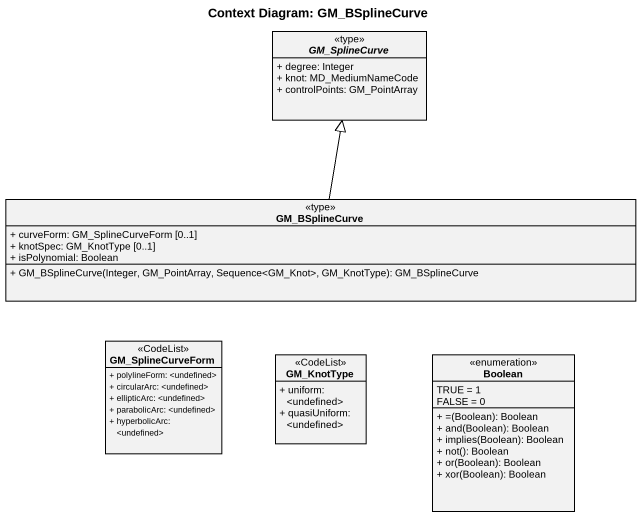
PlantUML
@startuml
title Context Diagram: GM_BSplineCurve
hide circle
hide empty members
skinparam classAttributeIconSize 0
abstract class GM_SplineCurve <<type>> {
  + degree: Integer
  + knot: MD_MediumNameCode
  + controlPoints: GM_PointArray
}
class GM_BSplineCurve <<type>> {
  + curveForm: GM_SplineCurveForm [0..1]
  + knotSpec: GM_KnotType [0..1]
  + isPolynomial: Boolean
  + GM_BSplineCurve(Integer, GM_PointArray, Sequence<GM_Knot>, GM_KnotType): GM_BSplineCurve
}
class GM_SplineCurveForm <<CodeList>> {
  + polylineForm: <undefined>
  + circularArc: <undefined>
  + ellipticArc: <undefined>
  + parabolicArc: <undefined>
  + hyperbolicArc: <undefined>
}
class GM_KnotType <<CodeList>> {
  + uniform: <undefined>
  + quasiUniform: <undefined>
}
enum Boolean {
  TRUE = 1
  FALSE = 0
  + =(Boolean): Boolean
  + and(Boolean): Boolean
  + implies(Boolean): Boolean
  + not(): Boolean
  + or(Boolean): Boolean
  + xor(Boolean): Boolean
}
GM_BSplineCurve -up-|> GM_SplineCurve
@enduml
